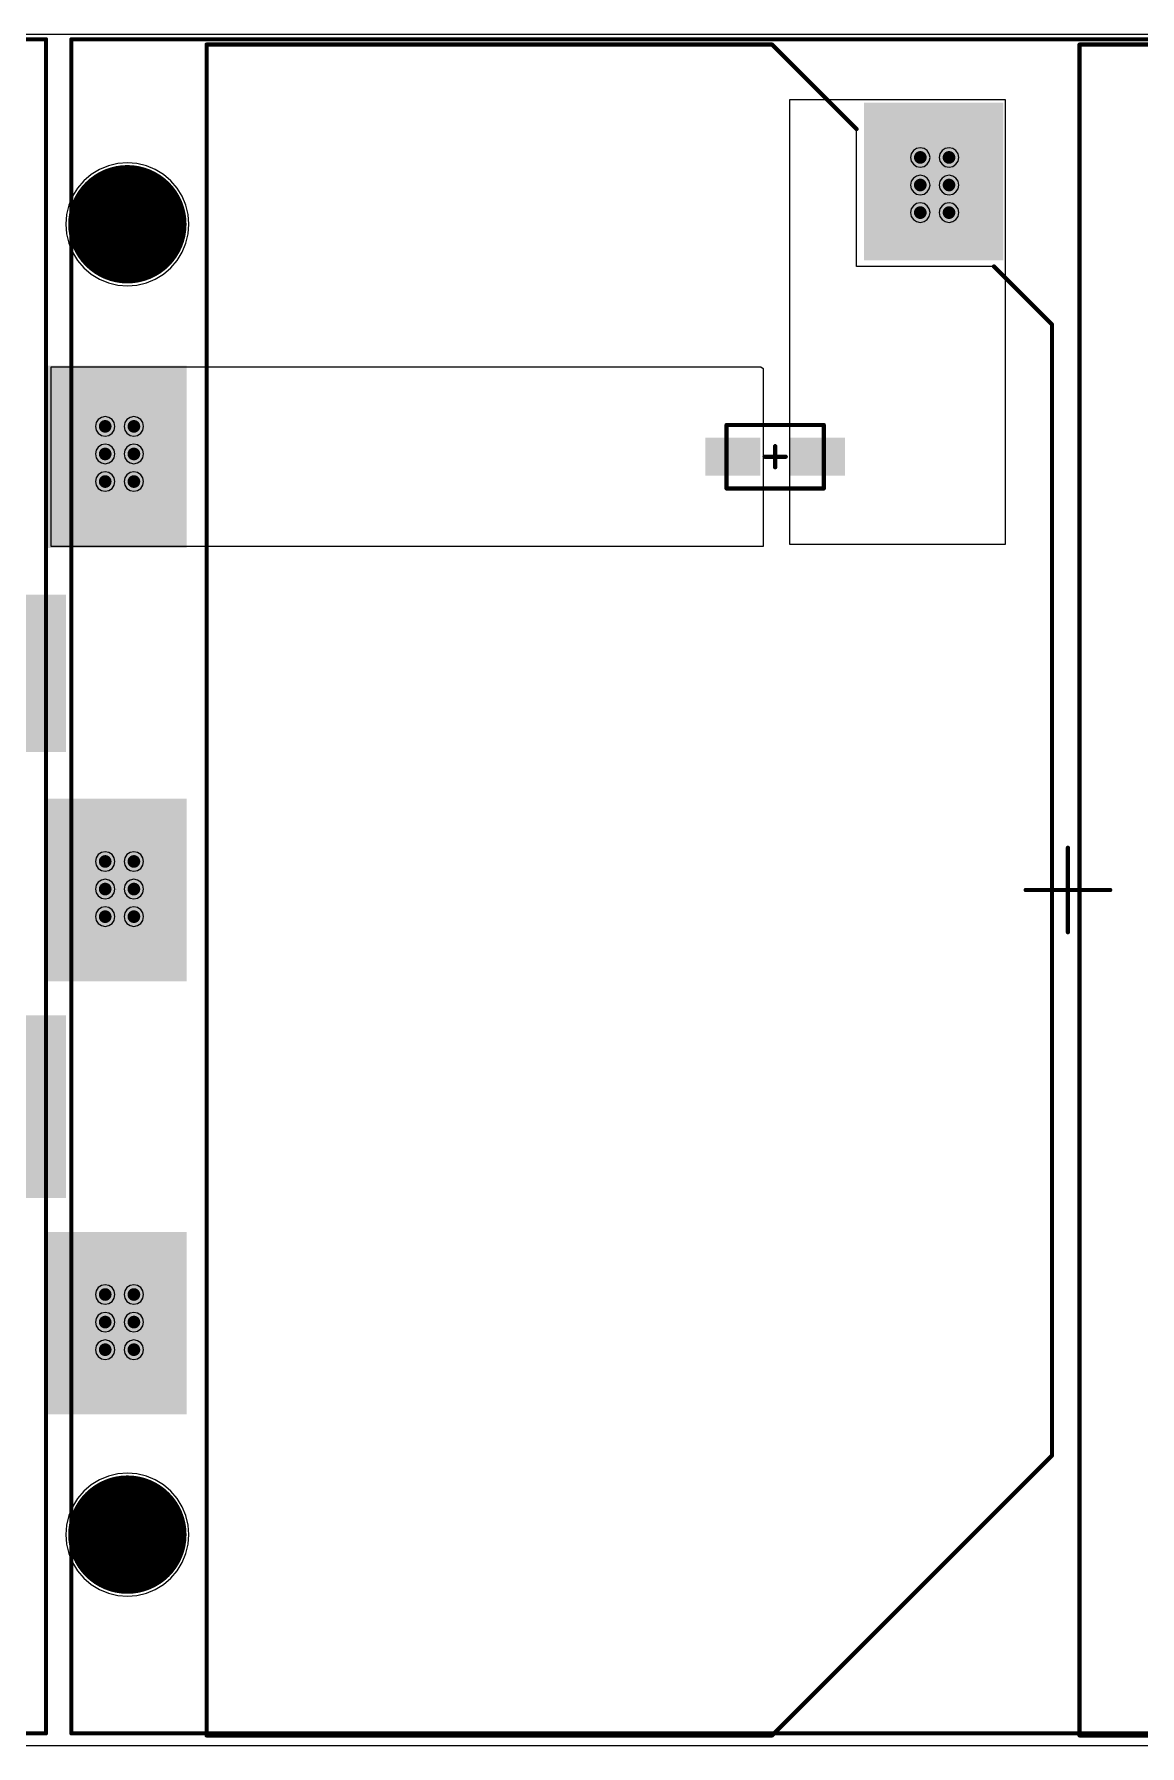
# Model space of a CAD drawing. Header units: millimetres. Extents: x 21 to 340, y 21 to 101.
# Drawn here: x 115.8 to 168.2, y 20.5 to 101.5 of the extents above; entities that cross this region are included whole.
import ezdxf

# ---------------------------------------------------------------- set-up
doc = ezdxf.new("R2010")
doc.units = ezdxf.units.MM
for name, color, linetype in [('BottomLayer', 5, 'Continuous'), ('BottomPaste', 16, 'Continuous'), ('BottomSolder', 6, 'Continuous'), ('Mechanical13', 56, 'Continuous'), ('Mechanical15', 56, 'Continuous'), ('MidLayer1', 16, 'Continuous'), ('MidLayer2', 76, 'Continuous'), ('MultiLayer', 9, 'Continuous'), ('PadHoleLayer', 156, 'Continuous'), ('TopLayer', 1, 'Continuous'), ('TopOverlay', 2, 'Continuous'), ('TopPaste', 8, 'Continuous'), ('TopSolder', 216, 'Continuous'), ('ViaHoleLayer', 16, 'Continuous')]:
    doc.layers.add(name, color=color, linetype=linetype)

# ---------------------------------------------------------------- blocks, each defined once
blk = doc.blocks.new('B340A_13_F_B_26')
at = {"layer": 'BottomLayer'}
for points in [[(-0.75, 0.85), (-3.25, 0.85), (-0.75, -0.85), (-3.25, -0.85)], [(3.25, 0.85), (0.75, 0.85), (3.25, -0.85), (0.75, -0.85)]]:
    blk.add_solid(points, dxfattribs=at)
at = {"layer": 'BottomPaste'}
for points in [[(-0.75, 0.85), (-3.25, 0.85), (-0.75, -0.85), (-3.25, -0.85)], [(3.25, 0.85), (0.75, 0.85), (3.25, -0.85), (0.75, -0.85)]]:
    blk.add_solid(points, dxfattribs=at)
at = {"layer": 'BottomSolder'}
for points in [[(-0.699, 0.901), (-3.301, 0.901), (-0.699, -0.901), (-3.301, -0.901)], [(3.301, 0.901), (0.699, 0.901), (3.301, -0.901), (0.699, -0.901)]]:
    blk.add_solid(points, dxfattribs=at)
at = {"layer": 'Mechanical13', "const_width": 0.2}
for points in [[(-2.3, -1.5), (-2.3, 1.5)], [(-2.3, 1.5), (2.3, 1.5)], [(2.3, -1.5), (2.3, 1.5)], [(-2.3, -1.5), (2.3, -1.5)]]:
    blk.add_lwpolyline(points, dxfattribs=at)
at = {"layer": 'Mechanical13', "const_width": 0.1}
for points in [[(-2.35, 1.5, 1), (-2.25, 1.5, 1)], [(-2.35, 1.5, 1), (-2.25, 1.5, 1)], [(2.25, 1.5, 1), (2.35, 1.5, 1)], [(2.25, 1.5, 1), (2.35, 1.5, 1)], [(-2.35, -1.5, 1), (-2.25, -1.5, 1)], [(-2.35, -1.5, 1), (-2.25, -1.5, 1)], [(2.25, -1.5, 1), (2.35, -1.5, 1)], [(2.25, -1.5, 1), (2.35, -1.5, 1)]]:
    blk.add_lwpolyline(points, format="xyb", close=True, dxfattribs=at)
at = {"layer": 'Mechanical15', "const_width": 0.2}
for points in [[(-0.5, 0), (0.5, 0)], [(0, -0.5), (0, 0.5)]]:
    blk.add_lwpolyline(points, dxfattribs=at)
at = {"layer": 'Mechanical15', "const_width": 0.1}
for points in [[(-0.55, 0, 1), (-0.45, 0, 1)], [(-0.05, 0.5, 1), (0.05, 0.5, 1)], [(0.45, 0, 1), (0.55, 0, 1)], [(-0.05, -0.5, 1), (0.05, -0.5, 1)]]:
    blk.add_lwpolyline(points, format="xyb", close=True, dxfattribs=at)
blk = doc.blocks.new('3G30A_2C_29')
at = {"layer": 'Mechanical13', "const_width": 0.2}
for points in [[(-40.25, -3.15), (-40.25, 91.15)], [(39.9, -3.15), (39.9, 91.15)], [(39.9, -3.15), (-40.25, -3.15)]]:
    blk.add_lwpolyline(points, dxfattribs=at)
at = {"layer": 'Mechanical13', "const_width": 0.1}
for points in [[(-40.3, -3.15, 1), (-40.2, -3.15, 1)], [(-40.3, -3.15, 1), (-40.2, -3.15, 1)], [(39.85, -3.15, 1), (39.95, -3.15, 1)], [(39.85, -3.15, 1), (39.95, -3.15, 1)]]:
    blk.add_lwpolyline(points, format="xyb", close=True, dxfattribs=at)
at = {"layer": 'Mechanical15', "const_width": 0.2}
for points in [[(0, 42), (0, 46)], [(2, 44), (-2, 44)]]:
    blk.add_lwpolyline(points, dxfattribs=at)
at = {"layer": 'Mechanical15', "const_width": 0.1}
for points in [[(-0.05, 46, 1), (0.05, 46, 1)], [(-2.05, 44, 1), (-1.95, 44, 1)], [(1.95, 44, 1), (2.05, 44, 1)], [(-0.05, 42, 1), (0.05, 42, 1)]]:
    blk.add_lwpolyline(points, format="xyb", close=True, dxfattribs=at)
at = {"layer": 'PadHoleLayer'}
for points in [[(-33.52, 37.65), (-33.52, 37.65), (-33.52, 37.65), (-33.52, 37.65)], [(-20.5, -1), (-20.5, -1), (-20.5, -1), (-20.5, -1)], [(0, -1), (0, -1), (0, -1), (0, -1)], [(20.5, -1), (20.5, -1), (20.5, -1), (20.5, -1)]]:
    blk.add_lwpolyline(points, close=True, dxfattribs=at)
at = {"layer": 'TopLayer'}
for p, q in [((-40, 71), (-40, 44.55)), ((40, 44.55), (40, 71)), ((-40, 44.55), (40, 44.55)), ((-26.75, 43.25), (-29.5, 40.5)), ((26.75, 43.25), (-26.75, 43.25)), ((40, 30), (26.75, 43.25)), ((-29.5, 40.5), (-29.5, 34)), ((-36, 34), (-40, 30)), ((-29.5, 34), (-36, 34)), ((-40, 30), (-40, 3.25)), ((40, 3.25), (40, 30)), ((-40, 3.25), (40, 3.25))]:
    blk.add_line(p, q, dxfattribs=at)
for points in [[(-29.845, 40.9), (-37.195, 40.9), (-29.845, 34.4), (-37.195, 34.4)], [(-16.235, 2.25), (-24.765, 2.25), (-16.235, -4.25), (-24.765, -4.25)], [(4.265, 2.25), (-4.265, 2.25), (4.265, -4.25), (-4.265, -4.25)], [(24.765, 2.25), (16.235, 2.25), (24.765, -4.25), (16.235, -4.25)]]:
    blk.add_solid(points, dxfattribs=at)
at = {"layer": 'TopOverlay', "const_width": 0.2}
for points in [[(-40, 44.55), (-40, 71)], [(40, 44.55), (40, 71)], [(40, 44.55), (-40, 44.55)], [(-29.5, 40.5), (-26.75, 43.25)], [(26.75, 43.25), (-26.75, 43.25)], [(40, 30), (26.75, 43.25)], [(-40, 30), (-36, 34)], [(-40, 3.25), (-40, 30)], [(40, 3.25), (40, 30)], [(40, 3.25), (-40, 3.25)]]:
    blk.add_lwpolyline(points, dxfattribs=at)
at = {"layer": 'TopOverlay', "const_width": 0.1}
for points in [[(-40.05, 44.55, 1), (-39.95, 44.55, 1)], [(-40.05, 44.55, 1), (-39.95, 44.55, 1)], [(39.95, 44.55, 1), (40.05, 44.55, 1)], [(39.95, 44.55, 1), (40.05, 44.55, 1)], [(-26.8, 43.25, 1), (-26.7, 43.25, 1)], [(-26.8, 43.25, 1), (-26.7, 43.25, 1)], [(26.7, 43.25, 1), (26.8, 43.25, 1)], [(26.7, 43.25, 1), (26.8, 43.25, 1)], [(-29.55, 40.5, 1), (-29.45, 40.5, 1)], [(-36.05, 34, 1), (-35.95, 34, 1)], [(-40.05, 30, 1), (-39.95, 30, 1)], [(-40.05, 30, 1), (-39.95, 30, 1)], [(39.95, 30, 1), (40.05, 30, 1)], [(39.95, 30, 1), (40.05, 30, 1)], [(-40.05, 3.25, 1), (-39.95, 3.25, 1)], [(-40.05, 3.25, 1), (-39.95, 3.25, 1)], [(39.95, 3.25, 1), (40.05, 3.25, 1)], [(39.95, 3.25, 1), (40.05, 3.25, 1)]]:
    blk.add_lwpolyline(points, format="xyb", close=True, dxfattribs=at)
at = {"layer": 'TopPaste'}
for points in [[(-29.845, 40.9), (-37.195, 40.9), (-29.845, 34.4), (-37.195, 34.4)], [(-16.235, 2.25), (-24.765, 2.25), (-16.235, -4.25), (-24.765, -4.25)], [(4.265, 2.25), (-4.265, 2.25), (4.265, -4.25), (-4.265, -4.25)], [(24.765, 2.25), (16.235, 2.25), (24.765, -4.25), (16.235, -4.25)]]:
    blk.add_solid(points, dxfattribs=at)
at = {"layer": 'TopSolder'}
for points in [[(-29.794, 40.951), (-37.246, 40.951), (-29.794, 34.349), (-37.246, 34.349)], [(-16.184, 2.301), (-24.816, 2.301), (-16.184, -4.301), (-24.816, -4.301)], [(4.316, 2.301), (-4.316, 2.301), (4.316, -4.301), (-4.316, -4.301)], [(24.816, 2.301), (16.184, 2.301), (24.816, -4.301), (16.184, -4.301)]]:
    blk.add_solid(points, dxfattribs=at)
blk = doc.blocks.new('3G30A_2C_30')
at = {"layer": 'Mechanical13', "const_width": 0.2}
for points in [[(-40.25, -3.15), (-40.25, 91.15)], [(39.9, 91.15), (-40.25, 91.15)], [(39.9, -3.15), (39.9, 91.15)]]:
    blk.add_lwpolyline(points, dxfattribs=at)
at = {"layer": 'Mechanical13', "const_width": 0.1}
for points in [[(-40.3, 91.15, 1), (-40.2, 91.15, 1)], [(-40.3, 91.15, 1), (-40.2, 91.15, 1)], [(39.85, 91.15, 1), (39.95, 91.15, 1)], [(39.85, 91.15, 1), (39.95, 91.15, 1)]]:
    blk.add_lwpolyline(points, format="xyb", close=True, dxfattribs=at)
at = {"layer": 'TopLayer'}
for points in [[(-6.575, 92.05), (-13.925, 92.05), (-6.575, 85.55), (-13.925, 85.55)], [(14.515, 92.05), (5.985, 92.05), (14.515, 85.55), (5.985, 85.55)]]:
    blk.add_solid(points, dxfattribs=at)
at = {"layer": 'TopPaste'}
for points in [[(-6.575, 92.05), (-13.925, 92.05), (-6.575, 85.55), (-13.925, 85.55)], [(14.515, 92.05), (5.985, 92.05), (14.515, 85.55), (5.985, 85.55)]]:
    blk.add_solid(points, dxfattribs=at)
at = {"layer": 'TopSolder'}
for points in [[(-6.524, 92.101), (-13.976, 92.101), (-6.524, 85.499), (-13.976, 85.499)], [(14.566, 92.101), (5.934, 92.101), (14.566, 85.499), (5.934, 85.499)]]:
    blk.add_solid(points, dxfattribs=at)

msp = doc.modelspace()

# ---------------------------------------------------------------- linework, layer by layer
at = {"layer": 'BottomLayer'}
for p, q in [((151.6, 77.35), (151.6, 98.4)), ((151.6, 98.4), (161.775, 98.4)), ((161.775, 98.4), (161.775, 77.35)), ((116.65, 85.75), (150.225, 85.75)), ((116.65, 77.26), (116.65, 85.75)), ((150.225, 85.75), (150.325, 85.67)), ((150.325, 85.67), (150.325, 77.25)), ((116.675, 77.25), (116.65, 77.26)), ((150.325, 77.25), (116.675, 77.25)), ((161.775, 77.35), (151.6, 77.35))]:
    msp.add_line(p, q, dxfattribs=at)
for points, const_width in [([(157.617, 95.661, 1), (157.917, 95.661, 1)], 0.3), ([(158.975, 95.661, 1), (159.275, 95.661, 1)], 0.3), ([(118.875, 92.5, 1), (121.625, 92.5, 1)], 2.75), ([(157.617, 94.356, 1), (157.917, 94.356, 1)], 0.3), ([(158.975, 94.356, 1), (159.275, 94.356, 1)], 0.3), ([(157.617, 93.05, 1), (157.917, 93.05, 1)], 0.3), ([(158.975, 93.05, 1), (159.275, 93.05, 1)], 0.3), ([(119.05, 82.936, 1), (119.35, 82.936, 1)], 0.3), ([(120.408, 82.936, 1), (120.708, 82.936, 1)], 0.3), ([(119.05, 81.631, 1), (119.35, 81.631, 1)], 0.3), ([(120.408, 81.631, 1), (120.708, 81.631, 1)], 0.3), ([(119.05, 80.325, 1), (119.35, 80.325, 1)], 0.3), ([(120.408, 80.325, 1), (120.708, 80.325, 1)], 0.3), ([(119.05, 62.35, 1), (119.35, 62.35, 1)], 0.3), ([(120.408, 62.35, 1), (120.708, 62.35, 1)], 0.3), ([(119.05, 61.044, 1), (119.35, 61.044, 1)], 0.3), ([(120.408, 61.044, 1), (120.708, 61.044, 1)], 0.3), ([(119.05, 59.739, 1), (119.35, 59.739, 1)], 0.3), ([(120.408, 59.739, 1), (120.708, 59.739, 1)], 0.3), ([(119.05, 41.861, 1), (119.35, 41.861, 1)], 0.3), ([(120.408, 41.861, 1), (120.708, 41.861, 1)], 0.3), ([(119.05, 40.556, 1), (119.35, 40.556, 1)], 0.3), ([(120.408, 40.556, 1), (120.708, 40.556, 1)], 0.3), ([(119.05, 39.25, 1), (119.35, 39.25, 1)], 0.3), ([(120.408, 39.25, 1), (120.708, 39.25, 1)], 0.3), ([(118.875, 30.5, 1), (121.625, 30.5, 1)], 2.75)]:
    msp.add_lwpolyline(points, format="xyb", close=True, dxfattribs=dict(at, const_width=const_width))
at = {"layer": 'BottomSolder', "const_width": 2.801}
for points in [[(118.85, 92.5, 1), (121.65, 92.5, 1)], [(118.85, 30.5, 1), (121.65, 30.5, 1)]]:
    msp.add_lwpolyline(points, format="xyb", close=True, dxfattribs=at)
at = {"layer": 'MidLayer1'}
for p, q in [((20.51, 101.49), (339.99, 101.49)), ((157.341, 95.838), (157.305, 95.661)), ((157.305, 95.661), (157.341, 95.485)), ((157.441, 95.987), (157.341, 95.838)), ((157.59, 96.087), (157.441, 95.987)), ((157.767, 96.122), (157.59, 96.087)), ((157.943, 96.087), (157.767, 96.122)), ((158.093, 95.987), (157.943, 96.087)), ((158.193, 95.838), (158.093, 95.987)), ((158.228, 95.661), (158.193, 95.838)), ((158.193, 95.485), (158.228, 95.661)), ((158.699, 95.838), (158.664, 95.661)), ((158.664, 95.661), (158.699, 95.485)), ((158.799, 95.987), (158.699, 95.838)), ((158.948, 96.087), (158.799, 95.987)), ((159.125, 96.122), (158.948, 96.087)), ((159.302, 96.087), (159.125, 96.122)), ((159.451, 95.987), (159.302, 96.087)), ((159.551, 95.838), (159.451, 95.987)), ((159.586, 95.661), (159.551, 95.838)), ((159.551, 95.485), (159.586, 95.661)), ((118.539, 94.855), (118.191, 94.559)), ((118.928, 95.094), (118.539, 94.855)), ((119.35, 95.269), (118.928, 95.094)), ((119.795, 95.376), (119.35, 95.269)), ((120.25, 95.411), (119.795, 95.376)), ((120.705, 95.376), (120.25, 95.411)), ((121.15, 95.269), (120.705, 95.376)), ((121.572, 95.094), (121.15, 95.269)), ((121.961, 94.855), (121.572, 95.094)), ((122.309, 94.559), (121.961, 94.855)), ((157.341, 95.485), (157.441, 95.335)), ((157.441, 95.335), (157.59, 95.235)), ((157.59, 94.782), (157.441, 94.682)), ((157.59, 95.235), (157.767, 95.2)), ((157.767, 94.817), (157.59, 94.782)), ((157.767, 95.2), (157.943, 95.235)), ((157.943, 94.782), (157.767, 94.817)), ((157.943, 95.235), (158.093, 95.335)), ((158.093, 94.682), (157.943, 94.782)), ((158.093, 95.335), (158.193, 95.485)), ((158.699, 95.485), (158.799, 95.335)), ((158.799, 95.335), (158.948, 95.235)), ((158.948, 94.782), (158.799, 94.682)), ((158.948, 95.235), (159.125, 95.2)), ((159.125, 94.817), (158.948, 94.782)), ((159.125, 95.2), (159.302, 95.235)), ((159.302, 94.782), (159.125, 94.817)), ((159.302, 95.235), (159.451, 95.335)), ((159.451, 94.682), (159.302, 94.782)), ((159.451, 95.335), (159.551, 95.485)), ((117.895, 94.211), (117.656, 93.822)), ((118.191, 94.559), (117.895, 94.211)), ((122.605, 94.211), (122.309, 94.559)), ((122.844, 93.822), (122.605, 94.211)), ((157.341, 94.532), (157.305, 94.356)), ((157.305, 94.356), (157.341, 94.179)), ((157.441, 94.682), (157.341, 94.532)), ((157.341, 94.179), (157.441, 94.029)), ((157.441, 94.029), (157.59, 93.929)), ((157.943, 93.929), (158.093, 94.029)), ((158.193, 94.532), (158.093, 94.682)), ((158.093, 94.029), (158.193, 94.179)), ((158.228, 94.356), (158.193, 94.532)), ((158.193, 94.179), (158.228, 94.356)), ((158.699, 94.532), (158.664, 94.356)), ((158.664, 94.356), (158.699, 94.179)), ((158.799, 94.682), (158.699, 94.532)), ((158.699, 94.179), (158.799, 94.029)), ((158.799, 94.029), (158.948, 93.929)), ((159.302, 93.929), (159.451, 94.029)), ((159.551, 94.532), (159.451, 94.682)), ((159.451, 94.029), (159.551, 94.179)), ((159.586, 94.356), (159.551, 94.532)), ((159.551, 94.179), (159.586, 94.356)), ((117.481, 93.4), (117.374, 92.955)), ((117.656, 93.822), (117.481, 93.4)), ((123.019, 93.4), (122.844, 93.822)), ((123.126, 92.955), (123.019, 93.4)), ((157.341, 93.227), (157.305, 93.05)), ((157.441, 93.376), (157.341, 93.227)), ((157.59, 93.476), (157.441, 93.376)), ((157.59, 93.929), (157.767, 93.894)), ((157.767, 93.511), (157.59, 93.476)), ((157.767, 93.894), (157.943, 93.929)), ((157.943, 93.476), (157.767, 93.511)), ((158.093, 93.376), (157.943, 93.476)), ((158.193, 93.227), (158.093, 93.376)), ((158.228, 93.05), (158.193, 93.227)), ((158.699, 93.227), (158.664, 93.05)), ((158.799, 93.376), (158.699, 93.227)), ((158.948, 93.476), (158.799, 93.376)), ((158.948, 93.929), (159.125, 93.894)), ((159.125, 93.511), (158.948, 93.476)), ((159.125, 93.894), (159.302, 93.929)), ((159.302, 93.476), (159.125, 93.511)), ((159.451, 93.376), (159.302, 93.476)), ((159.551, 93.227), (159.451, 93.376)), ((159.586, 93.05), (159.551, 93.227)), ((117.374, 92.955), (117.339, 92.5)), ((117.339, 92.5), (117.374, 92.045)), ((123.161, 92.5), (123.126, 92.955)), ((123.126, 92.045), (123.161, 92.5)), ((157.305, 93.05), (157.341, 92.873)), ((157.341, 92.873), (157.441, 92.724)), ((157.441, 92.724), (157.59, 92.624)), ((157.59, 92.624), (157.767, 92.589)), ((157.767, 92.589), (157.943, 92.624)), ((157.943, 92.624), (158.093, 92.724)), ((158.093, 92.724), (158.193, 92.873)), ((158.193, 92.873), (158.228, 93.05)), ((158.664, 93.05), (158.699, 92.873)), ((158.699, 92.873), (158.799, 92.724)), ((158.799, 92.724), (158.948, 92.624)), ((158.948, 92.624), (159.125, 92.589)), ((159.125, 92.589), (159.302, 92.624)), ((159.302, 92.624), (159.451, 92.724)), ((159.451, 92.724), (159.551, 92.873)), ((159.551, 92.873), (159.586, 93.05)), ((117.374, 92.045), (117.481, 91.6)), ((117.481, 91.6), (117.656, 91.178)), ((122.844, 91.178), (123.019, 91.6)), ((123.019, 91.6), (123.126, 92.045)), ((117.656, 91.178), (117.895, 90.789)), ((117.895, 90.789), (118.191, 90.441)), ((122.309, 90.441), (122.605, 90.789)), ((122.605, 90.789), (122.844, 91.178)), ((118.191, 90.441), (118.539, 90.145)), ((118.539, 90.145), (118.928, 89.906)), ((118.928, 89.906), (119.35, 89.731)), ((121.15, 89.731), (121.572, 89.906)), ((121.572, 89.906), (121.961, 90.145)), ((121.961, 90.145), (122.309, 90.441)), ((119.35, 89.731), (119.795, 89.624)), ((119.795, 89.624), (120.25, 89.589)), ((120.25, 89.589), (120.705, 89.624)), ((120.705, 89.624), (121.15, 89.731)), ((119.35, 33.269), (118.928, 33.094)), ((119.795, 33.376), (119.35, 33.269)), ((120.25, 33.411), (119.795, 33.376)), ((120.705, 33.376), (120.25, 33.411)), ((121.15, 33.269), (120.705, 33.376)), ((121.572, 33.094), (121.15, 33.269)), ((118.191, 32.559), (117.895, 32.211)), ((118.539, 32.855), (118.191, 32.559)), ((118.928, 33.094), (118.539, 32.855)), ((121.961, 32.855), (121.572, 33.094)), ((122.309, 32.559), (121.961, 32.855)), ((122.605, 32.211), (122.309, 32.559)), ((117.656, 31.822), (117.481, 31.4)), ((117.895, 32.211), (117.656, 31.822)), ((122.844, 31.822), (122.605, 32.211)), ((123.019, 31.4), (122.844, 31.822)), ((117.374, 30.955), (117.339, 30.5)), ((117.481, 31.4), (117.374, 30.955)), ((123.126, 30.955), (123.019, 31.4)), ((123.161, 30.5), (123.126, 30.955)), ((117.339, 30.5), (117.374, 30.045)), ((117.374, 30.045), (117.481, 29.6)), ((123.019, 29.6), (123.126, 30.045)), ((123.126, 30.045), (123.161, 30.5)), ((117.481, 29.6), (117.656, 29.178)), ((117.656, 29.178), (117.895, 28.789)), ((122.605, 28.789), (122.844, 29.178)), ((122.844, 29.178), (123.019, 29.6)), ((117.895, 28.789), (118.191, 28.441)), ((118.191, 28.441), (118.539, 28.145)), ((121.961, 28.145), (122.309, 28.441)), ((122.309, 28.441), (122.605, 28.789)), ((118.539, 28.145), (118.928, 27.906)), ((118.928, 27.906), (119.35, 27.731)), ((119.35, 27.731), (119.795, 27.624)), ((119.795, 27.624), (120.25, 27.589)), ((120.25, 27.589), (120.705, 27.624)), ((120.705, 27.624), (121.15, 27.731)), ((121.15, 27.731), (121.572, 27.906)), ((121.572, 27.906), (121.961, 28.145)), ((339.99, 20.51), (20.51, 20.51))]:
    msp.add_line(p, q, dxfattribs=at)
for points, const_width in [([(157.617, 95.661, 1), (157.917, 95.661, 1)], 0.3), ([(158.975, 95.661, 1), (159.275, 95.661, 1)], 0.3), ([(118.875, 92.5, 1), (121.625, 92.5, 1)], 2.75), ([(157.617, 94.356, 1), (157.917, 94.356, 1)], 0.3), ([(158.975, 94.356, 1), (159.275, 94.356, 1)], 0.3), ([(157.617, 93.05, 1), (157.917, 93.05, 1)], 0.3), ([(158.975, 93.05, 1), (159.275, 93.05, 1)], 0.3), ([(119.05, 82.936, 1), (119.35, 82.936, 1)], 0.3), ([(120.408, 82.936, 1), (120.708, 82.936, 1)], 0.3), ([(119.05, 81.631, 1), (119.35, 81.631, 1)], 0.3), ([(120.408, 81.631, 1), (120.708, 81.631, 1)], 0.3), ([(119.05, 80.325, 1), (119.35, 80.325, 1)], 0.3), ([(120.408, 80.325, 1), (120.708, 80.325, 1)], 0.3), ([(119.05, 62.35, 1), (119.35, 62.35, 1)], 0.3), ([(120.408, 62.35, 1), (120.708, 62.35, 1)], 0.3), ([(119.05, 61.044, 1), (119.35, 61.044, 1)], 0.3), ([(120.408, 61.044, 1), (120.708, 61.044, 1)], 0.3), ([(119.05, 59.739, 1), (119.35, 59.739, 1)], 0.3), ([(120.408, 59.739, 1), (120.708, 59.739, 1)], 0.3), ([(119.05, 41.861, 1), (119.35, 41.861, 1)], 0.3), ([(120.408, 41.861, 1), (120.708, 41.861, 1)], 0.3), ([(119.05, 40.556, 1), (119.35, 40.556, 1)], 0.3), ([(120.408, 40.556, 1), (120.708, 40.556, 1)], 0.3), ([(119.05, 39.25, 1), (119.35, 39.25, 1)], 0.3), ([(120.408, 39.25, 1), (120.708, 39.25, 1)], 0.3), ([(118.875, 30.5, 1), (121.625, 30.5, 1)], 2.75)]:
    msp.add_lwpolyline(points, format="xyb", close=True, dxfattribs=dict(at, const_width=const_width))
at = {"layer": 'MidLayer2'}
for p, q in [((20.51, 101.49), (339.99, 101.49)), ((157.341, 95.838), (157.305, 95.661)), ((157.305, 95.661), (157.341, 95.485)), ((157.441, 95.987), (157.341, 95.838)), ((157.59, 96.087), (157.441, 95.987)), ((157.767, 96.122), (157.59, 96.087)), ((157.943, 96.087), (157.767, 96.122)), ((158.093, 95.987), (157.943, 96.087)), ((158.193, 95.838), (158.093, 95.987)), ((158.228, 95.661), (158.193, 95.838)), ((158.193, 95.485), (158.228, 95.661)), ((158.699, 95.838), (158.664, 95.661)), ((158.664, 95.661), (158.699, 95.485)), ((158.799, 95.987), (158.699, 95.838)), ((158.948, 96.087), (158.799, 95.987)), ((159.125, 96.122), (158.948, 96.087)), ((159.302, 96.087), (159.125, 96.122)), ((159.451, 95.987), (159.302, 96.087)), ((159.551, 95.838), (159.451, 95.987)), ((159.586, 95.661), (159.551, 95.838)), ((159.551, 95.485), (159.586, 95.661)), ((118.539, 94.855), (118.191, 94.559)), ((118.928, 95.094), (118.539, 94.855)), ((119.35, 95.269), (118.928, 95.094)), ((119.795, 95.376), (119.35, 95.269)), ((120.25, 95.411), (119.795, 95.376)), ((120.705, 95.376), (120.25, 95.411)), ((121.15, 95.269), (120.705, 95.376)), ((121.572, 95.094), (121.15, 95.269)), ((121.961, 94.855), (121.572, 95.094)), ((122.309, 94.559), (121.961, 94.855)), ((157.341, 95.485), (157.441, 95.335)), ((157.441, 95.335), (157.59, 95.235)), ((157.59, 94.782), (157.441, 94.682)), ((157.59, 95.235), (157.767, 95.2)), ((157.767, 94.817), (157.59, 94.782)), ((157.767, 95.2), (157.943, 95.235)), ((157.943, 94.782), (157.767, 94.817)), ((157.943, 95.235), (158.093, 95.335)), ((158.093, 94.682), (157.943, 94.782)), ((158.093, 95.335), (158.193, 95.485)), ((158.699, 95.485), (158.799, 95.335)), ((158.799, 95.335), (158.948, 95.235)), ((158.948, 94.782), (158.799, 94.682)), ((158.948, 95.235), (159.125, 95.2)), ((159.125, 94.817), (158.948, 94.782)), ((159.125, 95.2), (159.302, 95.235)), ((159.302, 94.782), (159.125, 94.817)), ((159.302, 95.235), (159.451, 95.335)), ((159.451, 94.682), (159.302, 94.782)), ((159.451, 95.335), (159.551, 95.485)), ((117.895, 94.211), (117.656, 93.822)), ((118.191, 94.559), (117.895, 94.211)), ((122.605, 94.211), (122.309, 94.559)), ((122.844, 93.822), (122.605, 94.211)), ((157.341, 94.532), (157.305, 94.356)), ((157.305, 94.356), (157.341, 94.179)), ((157.441, 94.682), (157.341, 94.532)), ((157.341, 94.179), (157.441, 94.029)), ((157.441, 94.029), (157.59, 93.929)), ((157.943, 93.929), (158.093, 94.029)), ((158.193, 94.532), (158.093, 94.682)), ((158.093, 94.029), (158.193, 94.179)), ((158.228, 94.356), (158.193, 94.532)), ((158.193, 94.179), (158.228, 94.356)), ((158.699, 94.532), (158.664, 94.356)), ((158.664, 94.356), (158.699, 94.179)), ((158.799, 94.682), (158.699, 94.532)), ((158.699, 94.179), (158.799, 94.029)), ((158.799, 94.029), (158.948, 93.929)), ((159.302, 93.929), (159.451, 94.029)), ((159.551, 94.532), (159.451, 94.682)), ((159.451, 94.029), (159.551, 94.179)), ((159.586, 94.356), (159.551, 94.532)), ((159.551, 94.179), (159.586, 94.356)), ((117.481, 93.4), (117.374, 92.955)), ((117.656, 93.822), (117.481, 93.4)), ((123.019, 93.4), (122.844, 93.822)), ((123.126, 92.955), (123.019, 93.4)), ((157.341, 93.227), (157.305, 93.05)), ((157.441, 93.376), (157.341, 93.227)), ((157.59, 93.476), (157.441, 93.376)), ((157.59, 93.929), (157.767, 93.894)), ((157.767, 93.511), (157.59, 93.476)), ((157.767, 93.894), (157.943, 93.929)), ((157.943, 93.476), (157.767, 93.511)), ((158.093, 93.376), (157.943, 93.476)), ((158.193, 93.227), (158.093, 93.376)), ((158.228, 93.05), (158.193, 93.227)), ((158.699, 93.227), (158.664, 93.05)), ((158.799, 93.376), (158.699, 93.227)), ((158.948, 93.476), (158.799, 93.376)), ((158.948, 93.929), (159.125, 93.894)), ((159.125, 93.511), (158.948, 93.476)), ((159.125, 93.894), (159.302, 93.929)), ((159.302, 93.476), (159.125, 93.511)), ((159.451, 93.376), (159.302, 93.476)), ((159.551, 93.227), (159.451, 93.376)), ((159.586, 93.05), (159.551, 93.227)), ((117.374, 92.955), (117.339, 92.5)), ((117.339, 92.5), (117.374, 92.045)), ((123.161, 92.5), (123.126, 92.955)), ((123.126, 92.045), (123.161, 92.5)), ((157.305, 93.05), (157.341, 92.873)), ((157.341, 92.873), (157.441, 92.724)), ((157.441, 92.724), (157.59, 92.624)), ((157.59, 92.624), (157.767, 92.589)), ((157.767, 92.589), (157.943, 92.624)), ((157.943, 92.624), (158.093, 92.724)), ((158.093, 92.724), (158.193, 92.873)), ((158.193, 92.873), (158.228, 93.05)), ((158.664, 93.05), (158.699, 92.873)), ((158.699, 92.873), (158.799, 92.724)), ((158.799, 92.724), (158.948, 92.624)), ((158.948, 92.624), (159.125, 92.589)), ((159.125, 92.589), (159.302, 92.624)), ((159.302, 92.624), (159.451, 92.724)), ((159.451, 92.724), (159.551, 92.873)), ((159.551, 92.873), (159.586, 93.05)), ((117.374, 92.045), (117.481, 91.6)), ((117.481, 91.6), (117.656, 91.178)), ((122.844, 91.178), (123.019, 91.6)), ((123.019, 91.6), (123.126, 92.045)), ((117.656, 91.178), (117.895, 90.789)), ((117.895, 90.789), (118.191, 90.441)), ((122.309, 90.441), (122.605, 90.789)), ((122.605, 90.789), (122.844, 91.178)), ((118.191, 90.441), (118.539, 90.145)), ((118.539, 90.145), (118.928, 89.906)), ((118.928, 89.906), (119.35, 89.731)), ((121.15, 89.731), (121.572, 89.906)), ((121.572, 89.906), (121.961, 90.145)), ((121.961, 90.145), (122.309, 90.441)), ((119.35, 89.731), (119.795, 89.624)), ((119.795, 89.624), (120.25, 89.589)), ((120.25, 89.589), (120.705, 89.624)), ((120.705, 89.624), (121.15, 89.731)), ((118.774, 83.113), (118.739, 82.936)), ((118.739, 82.936), (118.774, 82.76)), ((118.874, 83.262), (118.774, 83.113)), ((118.774, 82.76), (118.874, 82.61)), ((119.023, 83.362), (118.874, 83.262)), ((118.874, 82.61), (119.023, 82.51)), ((119.2, 83.397), (119.023, 83.362)), ((119.377, 83.362), (119.2, 83.397)), ((119.526, 83.262), (119.377, 83.362)), ((119.377, 82.51), (119.526, 82.61)), ((119.626, 83.113), (119.526, 83.262)), ((119.526, 82.61), (119.626, 82.76)), ((119.661, 82.936), (119.626, 83.113)), ((119.626, 82.76), (119.661, 82.936)), ((120.132, 83.113), (120.097, 82.936)), ((120.097, 82.936), (120.132, 82.76)), ((120.232, 83.262), (120.132, 83.113)), ((120.132, 82.76), (120.232, 82.61)), ((120.382, 83.362), (120.232, 83.262)), ((120.232, 82.61), (120.382, 82.51)), ((120.558, 83.397), (120.382, 83.362)), ((120.735, 83.362), (120.558, 83.397)), ((120.884, 83.262), (120.735, 83.362)), ((120.735, 82.51), (120.884, 82.61)), ((120.984, 83.113), (120.884, 83.262)), ((120.884, 82.61), (120.984, 82.76)), ((121.02, 82.936), (120.984, 83.113)), ((120.984, 82.76), (121.02, 82.936)), ((118.774, 81.807), (118.739, 81.631)), ((118.874, 81.957), (118.774, 81.807)), ((119.023, 82.057), (118.874, 81.957)), ((119.023, 82.51), (119.2, 82.475)), ((119.2, 82.092), (119.023, 82.057)), ((119.2, 82.475), (119.377, 82.51)), ((119.377, 82.057), (119.2, 82.092)), ((119.526, 81.957), (119.377, 82.057)), ((119.626, 81.807), (119.526, 81.957)), ((119.661, 81.631), (119.626, 81.807)), ((120.132, 81.807), (120.097, 81.631)), ((120.232, 81.957), (120.132, 81.807)), ((120.382, 82.057), (120.232, 81.957)), ((120.382, 82.51), (120.558, 82.475)), ((120.558, 82.092), (120.382, 82.057)), ((120.558, 82.475), (120.735, 82.51)), ((120.735, 82.057), (120.558, 82.092)), ((120.884, 81.957), (120.735, 82.057)), ((120.984, 81.807), (120.884, 81.957)), ((121.02, 81.631), (120.984, 81.807)), ((118.739, 81.631), (118.774, 81.454)), ((118.774, 81.454), (118.874, 81.304)), ((118.874, 81.304), (119.023, 81.204)), ((119.023, 81.204), (119.2, 81.169)), ((119.2, 81.169), (119.377, 81.204)), ((119.377, 81.204), (119.526, 81.304)), ((119.526, 81.304), (119.626, 81.454)), ((119.626, 81.454), (119.661, 81.631)), ((120.097, 81.631), (120.132, 81.454)), ((120.132, 81.454), (120.232, 81.304)), ((120.232, 81.304), (120.382, 81.204)), ((120.382, 81.204), (120.558, 81.169)), ((120.558, 81.169), (120.735, 81.204)), ((120.735, 81.204), (120.884, 81.304)), ((120.884, 81.304), (120.984, 81.454)), ((120.984, 81.454), (121.02, 81.631)), ((118.774, 80.502), (118.739, 80.325)), ((118.739, 80.325), (118.774, 80.148)), ((118.874, 80.651), (118.774, 80.502)), ((119.023, 80.751), (118.874, 80.651)), ((119.2, 80.786), (119.023, 80.751)), ((119.377, 80.751), (119.2, 80.786)), ((119.526, 80.651), (119.377, 80.751)), ((119.626, 80.502), (119.526, 80.651)), ((119.661, 80.325), (119.626, 80.502)), ((119.626, 80.148), (119.661, 80.325)), ((120.132, 80.502), (120.097, 80.325)), ((120.097, 80.325), (120.132, 80.148)), ((120.232, 80.651), (120.132, 80.502)), ((120.382, 80.751), (120.232, 80.651)), ((120.558, 80.786), (120.382, 80.751)), ((120.735, 80.751), (120.558, 80.786)), ((120.884, 80.651), (120.735, 80.751)), ((120.984, 80.502), (120.884, 80.651)), ((121.02, 80.325), (120.984, 80.502)), ((120.984, 80.148), (121.02, 80.325)), ((118.774, 80.148), (118.874, 79.999)), ((118.874, 79.999), (119.023, 79.899)), ((119.023, 79.899), (119.2, 79.864)), ((119.2, 79.864), (119.377, 79.899)), ((119.377, 79.899), (119.526, 79.999)), ((119.526, 79.999), (119.626, 80.148)), ((120.132, 80.148), (120.232, 79.999)), ((120.232, 79.999), (120.382, 79.899)), ((120.382, 79.899), (120.558, 79.864)), ((120.558, 79.864), (120.735, 79.899)), ((120.735, 79.899), (120.884, 79.999)), ((120.884, 79.999), (120.984, 80.148)), ((118.774, 62.527), (118.739, 62.35)), ((118.874, 62.676), (118.774, 62.527)), ((119.023, 62.776), (118.874, 62.676)), ((119.2, 62.811), (119.023, 62.776)), ((119.377, 62.776), (119.2, 62.811)), ((119.526, 62.676), (119.377, 62.776)), ((119.626, 62.527), (119.526, 62.676)), ((119.661, 62.35), (119.626, 62.527)), ((120.132, 62.527), (120.097, 62.35)), ((120.232, 62.676), (120.132, 62.527)), ((120.382, 62.776), (120.232, 62.676)), ((120.558, 62.811), (120.382, 62.776)), ((120.735, 62.776), (120.558, 62.811)), ((120.884, 62.676), (120.735, 62.776)), ((120.984, 62.527), (120.884, 62.676)), ((121.02, 62.35), (120.984, 62.527)), ((118.739, 62.35), (118.774, 62.173)), ((118.774, 62.173), (118.874, 62.024)), ((118.874, 62.024), (119.023, 61.924)), ((119.023, 61.924), (119.2, 61.889)), ((119.2, 61.889), (119.377, 61.924)), ((119.377, 61.924), (119.526, 62.024)), ((119.526, 62.024), (119.626, 62.173)), ((119.626, 62.173), (119.661, 62.35)), ((120.097, 62.35), (120.132, 62.173)), ((120.132, 62.173), (120.232, 62.024)), ((120.232, 62.024), (120.382, 61.924)), ((120.382, 61.924), (120.558, 61.889)), ((120.558, 61.889), (120.735, 61.924)), ((120.735, 61.924), (120.884, 62.024)), ((120.884, 62.024), (120.984, 62.173)), ((120.984, 62.173), (121.02, 62.35)), ((118.774, 61.221), (118.739, 61.044)), ((118.739, 61.044), (118.774, 60.868)), ((118.874, 61.371), (118.774, 61.221)), ((118.774, 60.868), (118.874, 60.718)), ((119.023, 61.471), (118.874, 61.371)), ((119.2, 61.506), (119.023, 61.471)), ((119.377, 61.471), (119.2, 61.506)), ((119.526, 61.371), (119.377, 61.471)), ((119.626, 61.221), (119.526, 61.371)), ((119.526, 60.718), (119.626, 60.868)), ((119.661, 61.044), (119.626, 61.221)), ((119.626, 60.868), (119.661, 61.044)), ((120.132, 61.221), (120.097, 61.044)), ((120.097, 61.044), (120.132, 60.868)), ((120.232, 61.371), (120.132, 61.221)), ((120.132, 60.868), (120.232, 60.718)), ((120.382, 61.471), (120.232, 61.371)), ((120.558, 61.506), (120.382, 61.471)), ((120.735, 61.471), (120.558, 61.506)), ((120.884, 61.371), (120.735, 61.471)), ((120.984, 61.221), (120.884, 61.371)), ((120.884, 60.718), (120.984, 60.868)), ((121.02, 61.044), (120.984, 61.221)), ((120.984, 60.868), (121.02, 61.044)), ((118.874, 60.065), (118.774, 59.915)), ((118.874, 60.718), (119.023, 60.618)), ((119.023, 60.165), (118.874, 60.065)), ((119.023, 60.618), (119.2, 60.583)), ((119.2, 60.2), (119.023, 60.165)), ((119.2, 60.583), (119.377, 60.618)), ((119.377, 60.165), (119.2, 60.2)), ((119.377, 60.618), (119.526, 60.718)), ((119.526, 60.065), (119.377, 60.165)), ((119.626, 59.915), (119.526, 60.065)), ((120.232, 60.065), (120.132, 59.915)), ((120.232, 60.718), (120.382, 60.618)), ((120.382, 60.165), (120.232, 60.065)), ((120.382, 60.618), (120.558, 60.583)), ((120.558, 60.2), (120.382, 60.165)), ((120.558, 60.583), (120.735, 60.618)), ((120.735, 60.165), (120.558, 60.2)), ((120.735, 60.618), (120.884, 60.718)), ((120.884, 60.065), (120.735, 60.165)), ((120.984, 59.915), (120.884, 60.065)), ((118.774, 59.915), (118.739, 59.739)), ((118.739, 59.739), (118.774, 59.562)), ((118.774, 59.562), (118.874, 59.413)), ((118.874, 59.413), (119.023, 59.313)), ((119.023, 59.313), (119.2, 59.278)), ((119.2, 59.278), (119.377, 59.313)), ((119.377, 59.313), (119.526, 59.413)), ((119.526, 59.413), (119.626, 59.562)), ((119.661, 59.739), (119.626, 59.915)), ((119.626, 59.562), (119.661, 59.739)), ((120.132, 59.915), (120.097, 59.739)), ((120.097, 59.739), (120.132, 59.562)), ((120.132, 59.562), (120.232, 59.413)), ((120.232, 59.413), (120.382, 59.313)), ((120.382, 59.313), (120.558, 59.278)), ((120.558, 59.278), (120.735, 59.313)), ((120.735, 59.313), (120.884, 59.413)), ((120.884, 59.413), (120.984, 59.562)), ((121.02, 59.739), (120.984, 59.915)), ((120.984, 59.562), (121.02, 59.739)), ((118.874, 42.187), (118.774, 42.038)), ((119.023, 42.287), (118.874, 42.187)), ((119.2, 42.322), (119.023, 42.287)), ((119.377, 42.287), (119.2, 42.322)), ((119.526, 42.187), (119.377, 42.287)), ((119.626, 42.038), (119.526, 42.187)), ((120.232, 42.187), (120.132, 42.038)), ((120.382, 42.287), (120.232, 42.187)), ((120.558, 42.322), (120.382, 42.287)), ((120.735, 42.287), (120.558, 42.322)), ((120.884, 42.187), (120.735, 42.287)), ((120.984, 42.038), (120.884, 42.187)), ((118.774, 42.038), (118.739, 41.861)), ((118.739, 41.861), (118.774, 41.685)), ((118.774, 41.685), (118.874, 41.535)), ((118.874, 41.535), (119.023, 41.435)), ((119.023, 41.435), (119.2, 41.4)), ((119.2, 41.4), (119.377, 41.435)), ((119.377, 41.435), (119.526, 41.535)), ((119.526, 41.535), (119.626, 41.685)), ((119.661, 41.861), (119.626, 42.038)), ((119.626, 41.685), (119.661, 41.861)), ((120.132, 42.038), (120.097, 41.861)), ((120.097, 41.861), (120.132, 41.685)), ((120.132, 41.685), (120.232, 41.535)), ((120.232, 41.535), (120.382, 41.435)), ((120.382, 41.435), (120.558, 41.4)), ((120.558, 41.4), (120.735, 41.435)), ((120.735, 41.435), (120.884, 41.535)), ((120.884, 41.535), (120.984, 41.685)), ((121.02, 41.861), (120.984, 42.038)), ((120.984, 41.685), (121.02, 41.861)), ((118.774, 40.732), (118.739, 40.556)), ((118.739, 40.556), (118.774, 40.379)), ((118.874, 40.882), (118.774, 40.732)), ((119.023, 40.982), (118.874, 40.882)), ((119.2, 41.017), (119.023, 40.982)), ((119.377, 40.982), (119.2, 41.017)), ((119.526, 40.882), (119.377, 40.982)), ((119.626, 40.732), (119.526, 40.882)), ((119.661, 40.556), (119.626, 40.732)), ((119.626, 40.379), (119.661, 40.556)), ((120.132, 40.732), (120.097, 40.556)), ((120.097, 40.556), (120.132, 40.379)), ((120.232, 40.882), (120.132, 40.732)), ((120.382, 40.982), (120.232, 40.882)), ((120.558, 41.017), (120.382, 40.982)), ((120.735, 40.982), (120.558, 41.017)), ((120.884, 40.882), (120.735, 40.982)), ((120.984, 40.732), (120.884, 40.882)), ((121.02, 40.556), (120.984, 40.732)), ((120.984, 40.379), (121.02, 40.556)), ((118.774, 40.379), (118.874, 40.229)), ((118.874, 40.229), (119.023, 40.129)), ((119.023, 40.129), (119.2, 40.094)), ((119.2, 39.711), (119.023, 39.676)), ((119.2, 40.094), (119.377, 40.129)), ((119.377, 39.676), (119.2, 39.711)), ((119.377, 40.129), (119.526, 40.229)), ((119.526, 40.229), (119.626, 40.379)), ((120.132, 40.379), (120.232, 40.229)), ((120.232, 40.229), (120.382, 40.129)), ((120.382, 40.129), (120.558, 40.094)), ((120.558, 39.711), (120.382, 39.676)), ((120.558, 40.094), (120.735, 40.129)), ((120.735, 39.676), (120.558, 39.711)), ((120.735, 40.129), (120.884, 40.229)), ((120.884, 40.229), (120.984, 40.379)), ((118.774, 39.427), (118.739, 39.25)), ((118.739, 39.25), (118.774, 39.073)), ((118.874, 39.576), (118.774, 39.427)), ((118.774, 39.073), (118.874, 38.924)), ((119.023, 39.676), (118.874, 39.576)), ((118.874, 38.924), (119.023, 38.824)), ((119.526, 39.576), (119.377, 39.676)), ((119.377, 38.824), (119.526, 38.924)), ((119.626, 39.427), (119.526, 39.576)), ((119.526, 38.924), (119.626, 39.073)), ((119.661, 39.25), (119.626, 39.427)), ((119.626, 39.073), (119.661, 39.25)), ((120.132, 39.427), (120.097, 39.25)), ((120.097, 39.25), (120.132, 39.073)), ((120.232, 39.576), (120.132, 39.427)), ((120.132, 39.073), (120.232, 38.924)), ((120.382, 39.676), (120.232, 39.576)), ((120.232, 38.924), (120.382, 38.824)), ((120.884, 39.576), (120.735, 39.676)), ((120.735, 38.824), (120.884, 38.924)), ((120.984, 39.427), (120.884, 39.576)), ((120.884, 38.924), (120.984, 39.073)), ((121.02, 39.25), (120.984, 39.427)), ((120.984, 39.073), (121.02, 39.25)), ((119.023, 38.824), (119.2, 38.789)), ((119.2, 38.789), (119.377, 38.824)), ((120.382, 38.824), (120.558, 38.789)), ((120.558, 38.789), (120.735, 38.824)), ((119.35, 33.269), (118.928, 33.094)), ((119.795, 33.376), (119.35, 33.269)), ((120.25, 33.411), (119.795, 33.376)), ((120.705, 33.376), (120.25, 33.411)), ((121.15, 33.269), (120.705, 33.376)), ((121.572, 33.094), (121.15, 33.269)), ((118.191, 32.559), (117.895, 32.211)), ((118.539, 32.855), (118.191, 32.559)), ((118.928, 33.094), (118.539, 32.855)), ((121.961, 32.855), (121.572, 33.094)), ((122.309, 32.559), (121.961, 32.855)), ((122.605, 32.211), (122.309, 32.559)), ((117.656, 31.822), (117.481, 31.4)), ((117.895, 32.211), (117.656, 31.822)), ((122.844, 31.822), (122.605, 32.211)), ((123.019, 31.4), (122.844, 31.822)), ((117.374, 30.955), (117.339, 30.5)), ((117.481, 31.4), (117.374, 30.955)), ((123.126, 30.955), (123.019, 31.4)), ((123.161, 30.5), (123.126, 30.955)), ((117.339, 30.5), (117.374, 30.045)), ((117.374, 30.045), (117.481, 29.6)), ((123.019, 29.6), (123.126, 30.045)), ((123.126, 30.045), (123.161, 30.5)), ((117.481, 29.6), (117.656, 29.178)), ((117.656, 29.178), (117.895, 28.789)), ((122.605, 28.789), (122.844, 29.178)), ((122.844, 29.178), (123.019, 29.6)), ((117.895, 28.789), (118.191, 28.441)), ((118.191, 28.441), (118.539, 28.145)), ((121.961, 28.145), (122.309, 28.441)), ((122.309, 28.441), (122.605, 28.789)), ((118.539, 28.145), (118.928, 27.906)), ((118.928, 27.906), (119.35, 27.731)), ((119.35, 27.731), (119.795, 27.624)), ((119.795, 27.624), (120.25, 27.589)), ((120.25, 27.589), (120.705, 27.624)), ((120.705, 27.624), (121.15, 27.731)), ((121.15, 27.731), (121.572, 27.906)), ((121.572, 27.906), (121.961, 28.145)), ((339.99, 20.51), (20.51, 20.51))]:
    msp.add_line(p, q, dxfattribs=at)
for points, const_width in [([(157.617, 95.661, 1), (157.917, 95.661, 1)], 0.3), ([(158.975, 95.661, 1), (159.275, 95.661, 1)], 0.3), ([(118.875, 92.5, 1), (121.625, 92.5, 1)], 2.75), ([(157.617, 94.356, 1), (157.917, 94.356, 1)], 0.3), ([(158.975, 94.356, 1), (159.275, 94.356, 1)], 0.3), ([(157.617, 93.05, 1), (157.917, 93.05, 1)], 0.3), ([(158.975, 93.05, 1), (159.275, 93.05, 1)], 0.3), ([(119.05, 82.936, 1), (119.35, 82.936, 1)], 0.3), ([(120.408, 82.936, 1), (120.708, 82.936, 1)], 0.3), ([(119.05, 81.631, 1), (119.35, 81.631, 1)], 0.3), ([(120.408, 81.631, 1), (120.708, 81.631, 1)], 0.3), ([(119.05, 80.325, 1), (119.35, 80.325, 1)], 0.3), ([(120.408, 80.325, 1), (120.708, 80.325, 1)], 0.3), ([(119.05, 62.35, 1), (119.35, 62.35, 1)], 0.3), ([(120.408, 62.35, 1), (120.708, 62.35, 1)], 0.3), ([(119.05, 61.044, 1), (119.35, 61.044, 1)], 0.3), ([(120.408, 61.044, 1), (120.708, 61.044, 1)], 0.3), ([(119.05, 59.739, 1), (119.35, 59.739, 1)], 0.3), ([(120.408, 59.739, 1), (120.708, 59.739, 1)], 0.3), ([(119.05, 41.861, 1), (119.35, 41.861, 1)], 0.3), ([(120.408, 41.861, 1), (120.708, 41.861, 1)], 0.3), ([(119.05, 40.556, 1), (119.35, 40.556, 1)], 0.3), ([(120.408, 40.556, 1), (120.708, 40.556, 1)], 0.3), ([(119.05, 39.25, 1), (119.35, 39.25, 1)], 0.3), ([(120.408, 39.25, 1), (120.708, 39.25, 1)], 0.3), ([(118.875, 30.5, 1), (121.625, 30.5, 1)], 2.75)]:
    msp.add_lwpolyline(points, format="xyb", close=True, dxfattribs=dict(at, const_width=const_width))
at = {"layer": 'MultiLayer'}
for points, const_width in [([(157.617, 95.661, 1), (157.917, 95.661, 1)], 0.3), ([(158.975, 95.661, 1), (159.275, 95.661, 1)], 0.3), ([(118.875, 92.5, 1), (121.625, 92.5, 1)], 2.75), ([(157.617, 94.356, 1), (157.917, 94.356, 1)], 0.3), ([(158.975, 94.356, 1), (159.275, 94.356, 1)], 0.3), ([(157.617, 93.05, 1), (157.917, 93.05, 1)], 0.3), ([(158.975, 93.05, 1), (159.275, 93.05, 1)], 0.3), ([(119.05, 82.936, 1), (119.35, 82.936, 1)], 0.3), ([(120.408, 82.936, 1), (120.708, 82.936, 1)], 0.3), ([(119.05, 81.631, 1), (119.35, 81.631, 1)], 0.3), ([(120.408, 81.631, 1), (120.708, 81.631, 1)], 0.3), ([(119.05, 80.325, 1), (119.35, 80.325, 1)], 0.3), ([(120.408, 80.325, 1), (120.708, 80.325, 1)], 0.3), ([(119.05, 62.35, 1), (119.35, 62.35, 1)], 0.3), ([(120.408, 62.35, 1), (120.708, 62.35, 1)], 0.3), ([(119.05, 61.044, 1), (119.35, 61.044, 1)], 0.3), ([(120.408, 61.044, 1), (120.708, 61.044, 1)], 0.3), ([(119.05, 59.739, 1), (119.35, 59.739, 1)], 0.3), ([(120.408, 59.739, 1), (120.708, 59.739, 1)], 0.3), ([(119.05, 41.861, 1), (119.35, 41.861, 1)], 0.3), ([(120.408, 41.861, 1), (120.708, 41.861, 1)], 0.3), ([(119.05, 40.556, 1), (119.35, 40.556, 1)], 0.3), ([(120.408, 40.556, 1), (120.708, 40.556, 1)], 0.3), ([(119.05, 39.25, 1), (119.35, 39.25, 1)], 0.3), ([(120.408, 39.25, 1), (120.708, 39.25, 1)], 0.3), ([(118.875, 30.5, 1), (121.625, 30.5, 1)], 2.75)]:
    msp.add_lwpolyline(points, format="xyb", close=True, dxfattribs=dict(at, const_width=const_width))
at = {"layer": 'TopLayer'}
for points, const_width in [([(157.617, 95.661, 1), (157.917, 95.661, 1)], 0.3), ([(158.975, 95.661, 1), (159.275, 95.661, 1)], 0.3), ([(118.875, 92.5, 1), (121.625, 92.5, 1)], 2.75), ([(157.617, 94.356, 1), (157.917, 94.356, 1)], 0.3), ([(158.975, 94.356, 1), (159.275, 94.356, 1)], 0.3), ([(157.617, 93.05, 1), (157.917, 93.05, 1)], 0.3), ([(158.975, 93.05, 1), (159.275, 93.05, 1)], 0.3), ([(119.05, 82.936, 1), (119.35, 82.936, 1)], 0.3), ([(120.408, 82.936, 1), (120.708, 82.936, 1)], 0.3), ([(119.05, 81.631, 1), (119.35, 81.631, 1)], 0.3), ([(120.408, 81.631, 1), (120.708, 81.631, 1)], 0.3), ([(119.05, 80.325, 1), (119.35, 80.325, 1)], 0.3), ([(120.408, 80.325, 1), (120.708, 80.325, 1)], 0.3), ([(119.05, 62.35, 1), (119.35, 62.35, 1)], 0.3), ([(120.408, 62.35, 1), (120.708, 62.35, 1)], 0.3), ([(119.05, 61.044, 1), (119.35, 61.044, 1)], 0.3), ([(120.408, 61.044, 1), (120.708, 61.044, 1)], 0.3), ([(119.05, 59.739, 1), (119.35, 59.739, 1)], 0.3), ([(120.408, 59.739, 1), (120.708, 59.739, 1)], 0.3), ([(119.05, 41.861, 1), (119.35, 41.861, 1)], 0.3), ([(120.408, 41.861, 1), (120.708, 41.861, 1)], 0.3), ([(119.05, 40.556, 1), (119.35, 40.556, 1)], 0.3), ([(120.408, 40.556, 1), (120.708, 40.556, 1)], 0.3), ([(119.05, 39.25, 1), (119.35, 39.25, 1)], 0.3), ([(120.408, 39.25, 1), (120.708, 39.25, 1)], 0.3), ([(118.875, 30.5, 1), (121.625, 30.5, 1)], 2.75)]:
    msp.add_lwpolyline(points, format="xyb", close=True, dxfattribs=dict(at, const_width=const_width))
at = {"layer": 'TopSolder', "const_width": 2.801}
for points in [[(118.85, 92.5, 1), (121.65, 92.5, 1)], [(118.85, 30.5, 1), (121.65, 30.5, 1)]]:
    msp.add_lwpolyline(points, format="xyb", close=True, dxfattribs=at)
at = {"layer": 'ViaHoleLayer'}
for points, const_width in [([(157.692, 95.661, 1), (157.842, 95.661, 1)], 0.15), ([(159.05, 95.661, 1), (159.2, 95.661, 1)], 0.15), ([(157.692, 94.356, 1), (157.842, 94.356, 1)], 0.15), ([(159.05, 94.356, 1), (159.2, 94.356, 1)], 0.15), ([(119.625, 92.5, 1), (120.875, 92.5, 1)], 1.25), ([(157.692, 93.05, 1), (157.842, 93.05, 1)], 0.15), ([(159.05, 93.05, 1), (159.2, 93.05, 1)], 0.15), ([(119.125, 82.936, 1), (119.275, 82.936, 1)], 0.15), ([(120.483, 82.936, 1), (120.633, 82.936, 1)], 0.15), ([(119.125, 81.631, 1), (119.275, 81.631, 1)], 0.15), ([(120.483, 81.631, 1), (120.633, 81.631, 1)], 0.15), ([(119.125, 80.325, 1), (119.275, 80.325, 1)], 0.15), ([(120.483, 80.325, 1), (120.633, 80.325, 1)], 0.15), ([(119.125, 62.35, 1), (119.275, 62.35, 1)], 0.15), ([(120.483, 62.35, 1), (120.633, 62.35, 1)], 0.15), ([(119.125, 61.044, 1), (119.275, 61.044, 1)], 0.15), ([(120.483, 61.044, 1), (120.633, 61.044, 1)], 0.15), ([(119.125, 59.739, 1), (119.275, 59.739, 1)], 0.15), ([(120.483, 59.739, 1), (120.633, 59.739, 1)], 0.15), ([(119.125, 41.861, 1), (119.275, 41.861, 1)], 0.15), ([(120.483, 41.861, 1), (120.633, 41.861, 1)], 0.15), ([(119.125, 40.556, 1), (119.275, 40.556, 1)], 0.15), ([(120.483, 40.556, 1), (120.633, 40.556, 1)], 0.15), ([(119.125, 39.25, 1), (119.275, 39.25, 1)], 0.15), ([(120.483, 39.25, 1), (120.633, 39.25, 1)], 0.15), ([(119.625, 30.5, 1), (120.875, 30.5, 1)], 1.25)]:
    msp.add_lwpolyline(points, format="xyb", close=True, dxfattribs=dict(at, const_width=const_width))

# ---------------------------------------------------------------- block references
for name, p, rotation in [('3G30A_2C_30', (25.25, 61), 270), ('3G30A_2C_29', (120.75, 61), 270), ('B340A_13_F_B_26', (150.9, 81.5), 360)]:
    msp.add_blockref(name, p, dxfattribs=dict(rotation=rotation))

doc.saveas('drawing.dxf')
